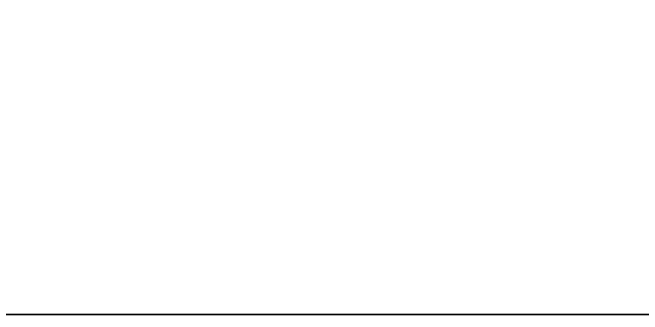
# Model space of a CAD drawing. Extents: x 0 to 258, y 0 to 209.
# Drawn here: x 38.5 to 90.8, y 0 to 25 of the extents above; entities that cross this region are included whole.
import ezdxf

# ---------------------------------------------------------------- set-up
doc = ezdxf.new("R2010")
doc.units = 0
doc.header["$MEASUREMENT"] = 0
doc.layers.add('STAIRDATA', color=21, linetype='CONTINUOUS')

msp = doc.modelspace()

# ---------------------------------------------------------------- linework, layer by layer
at = {"layer": 'STAIRDATA'}
for points in [[(0.437, 0, 259.53937), (52.18214, 108.90404, 259.53937), (50.01662, 103.81921, 259.53937)], [(0.437, 0, 259.53937), (50.01662, 103.81921, 259.53937), (48.14421, 98.61931, 259.53937)], [(0.437, 0, 259.53937), (48.14421, 98.61931, 259.53937), (46.571, 93.3212, 259.53937)], [(0.437, 0, 259.53937), (46.571, 93.3212, 259.53937), (45.30209, 87.94209, 259.53937)], [(0.437, 0, 259.53937), (45.30209, 87.94209, 259.53937), (44.3416, 82.49945, 259.53937)], [(0.437, 0, 259.53937), (44.3416, 82.49945, 259.53937), (43.69264, 77.01094, 259.53937)], [(0.437, 0, 259.53937), (43.69264, 77.01094, 259.53937), (43.307, 68.37, 259.53937)], [(43.307, 68.37, 259.53937), (43.307, 39.37, 259.53937), (0.437, 0, 259.53937)], [(0.437, 0, 276.28937), (257.677, 0, 276.28937), (218.30701, 39.37, 276.28937), (43.307, 39.37, 276.28937)], [(43.307, 39.37, 259.53937), (218.30701, 39.37, 259.53937), (257.677, 0, 259.53937), (0.437, 0, 259.53937)], [(0.437, 0, 259.53937), (257.677, 0, 259.53937), (257.677, 0, 276.28937), (0.437, 0, 276.28937)]]:
    msp.add_3dface(points, dxfattribs=at)

doc.saveas('drawing.dxf')
